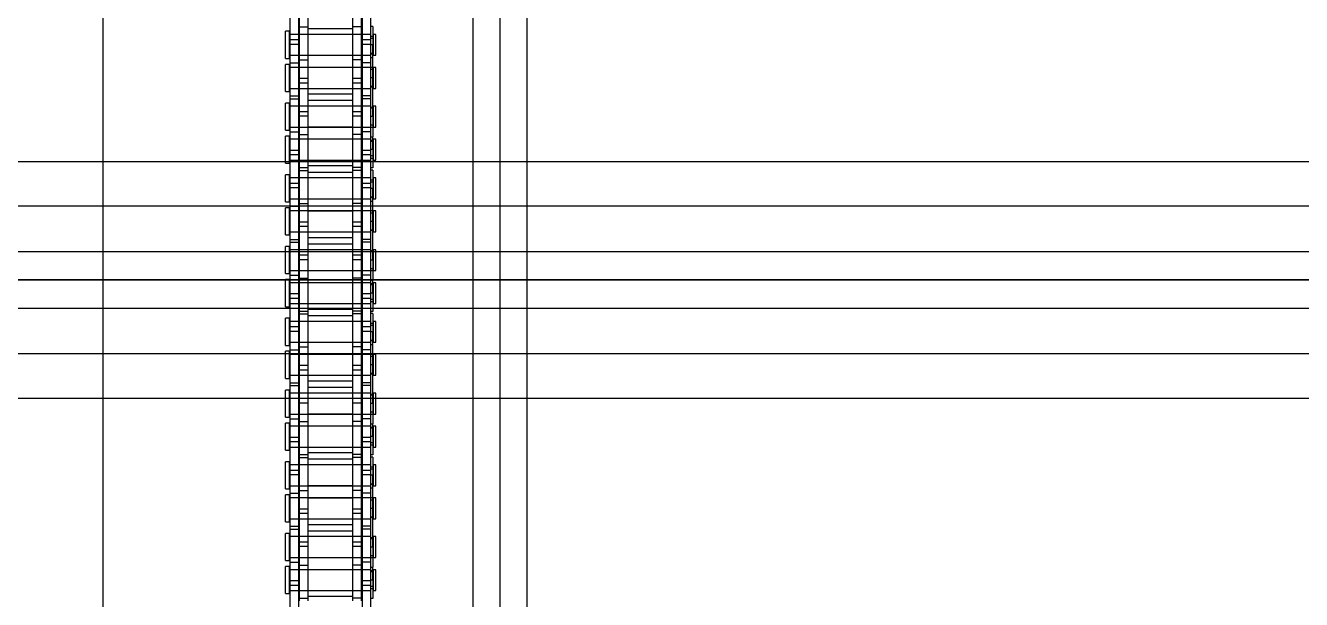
# Model space of a CAD drawing. Header units: metres. Extents: x 0 to 63075, y 0 to 44550.
# Drawn here: x 14516 to 14742, y 25496.3 to 25597.9 of the extents above; entities that cross this region are included whole.
import ezdxf

# ---------------------------------------------------------------- set-up
doc = ezdxf.new("R2010")
doc.units = ezdxf.units.M
doc.header["$LTSCALE"] = 75
for name, pattern in [('CENTER2', [28.575, 19.05, -3.175, 3.175, -3.175]), ('CENTERX2', [101.6, 63.5, -12.7, 12.7, -12.7]), ('HIDDEN2', [4.7625, 3.175, -1.5875])]:
    doc.linetypes.add(name, pattern=pattern)
for name, color, linetype in [('SC1', 7, 'CENTER2'), ('SDM', 7, 'Continuous'), ('SL1', 8, 'Continuous'), ('SL4', 4, 'Continuous'), ('ST1', 7, 'HIDDEN2')]:
    doc.layers.add(name, color=color, linetype=linetype)

# ---------------------------------------------------------------- blocks, each defined once
blk = doc.blocks.new('A$C29c634ac')
at = {"layer": 'SL1'}
for p, q in [((6036.96, 2905.47), (6752.53, 2905.47)), ((8210.01, 2897.52), (1148.01, 2897.52)), ((8210.01, 2897.52), (1148.01, 2897.52)), ((6742.75, 2889.47), (6030.51, 2889.47)), ((0, 2884.47), (12183.08, 2884.47)), ((12183.08, 2884.47), (5741.51, 2884.47)), ((6030.51, 2879.47), (6742.75, 2879.47)), ((8210.01, 2871.42), (1148.01, 2871.42)), ((8210.01, 2871.42), (1148.01, 2871.42)), ((6752.53, 2863.47), (6036.96, 2863.47))]:
    blk.add_line(p, q, dxfattribs=at)
blk = doc.blocks.new('A$Ca53c419a')
at = {"layer": 'SL4'}
for p, q in [((1009.76, 281.24), (2334.74, 281.24)), ((1009.76, 215.76), (2334.74, 215.76)), ((2334.74, 206.23), (1009.76, 206.23))]:
    blk.add_line(p, q, dxfattribs=at)
at = {"layer": 'ST1'}
for p, q in [((1067.53, 249), (1072.33, 249)), ((1067.53, 249), (1067.53, 248.34)), ((1072.33, 248.34), (1072.33, 249)), ((1073.38, 249), (1078.18, 249)), ((1073.38, 249), (1073.38, 248.34)), ((1078.18, 248.34), (1078.18, 249)), ((1080.23, 249), (1085.03, 249)), ((1080.23, 249), (1080.23, 248.34)), ((1085.03, 248.34), (1085.03, 249)), ((1086.08, 249), (1090.88, 249)), ((1086.08, 249), (1086.08, 248.34)), ((1090.88, 248.34), (1090.88, 249)), ((1092.93, 249), (1097.73, 249)), ((1092.93, 249), (1092.93, 248.34)), ((1097.73, 248.34), (1097.73, 249)), ((1098.78, 249), (1103.58, 249)), ((1098.78, 249), (1098.78, 248.34)), ((1103.58, 248.34), (1103.58, 249)), ((1105.63, 249), (1110.43, 249)), ((1105.63, 249), (1105.63, 248.34)), ((1110.43, 248.34), (1110.43, 249)), ((1111.48, 249), (1116.28, 249)), ((1111.48, 249), (1111.48, 248.34)), ((1116.28, 248.34), (1116.28, 249)), ((1118.33, 249), (1123.13, 249)), ((1118.33, 249), (1118.33, 248.34)), ((1123.13, 248.34), (1123.13, 249)), ((1124.18, 249), (1128.98, 249)), ((1124.18, 249), (1124.18, 248.34)), ((1128.98, 248.34), (1128.98, 249)), ((1131.03, 249), (1135.83, 249)), ((1131.03, 249), (1131.03, 248.34)), ((1135.83, 248.34), (1135.83, 249)), ((1136.88, 249), (1141.68, 249)), ((1136.88, 249), (1136.88, 248.34)), ((1141.68, 248.34), (1141.68, 249)), ((1143.73, 249), (1148.53, 249)), ((1143.73, 249), (1143.73, 248.34)), ((1148.53, 248.34), (1148.53, 249)), ((1149.58, 249), (1154.38, 249)), ((1149.58, 249), (1149.58, 248.34)), ((1154.38, 248.34), (1154.38, 249)), ((1156.43, 249), (1161.23, 249)), ((1156.43, 249), (1156.43, 248.34)), ((1161.23, 248.34), (1161.23, 249)), ((1162.28, 249), (1167.08, 249)), ((1162.28, 249), (1162.28, 248.34)), ((1167.08, 248.34), (1167.08, 249)), ((1059.9, 248.16), (1069, 248.16)), ((1059.9, 246.64), (1069, 246.64)), ((1066.25, 246.48), (1072.6, 246.48)), ((1066.75, 246.48), (1066.75, 244.96)), ((1072.33, 248.34), (1067.53, 248.34)), ((1068.08, 248.34), (1068.08, 233.84)), ((1068.08, 248.16), (1068.08, 246.64)), ((1068.08, 246.48), (1068.08, 244.96)), ((1069, 248.16), (1069.86, 248.16)), ((1069, 246.64), (1069, 248.16)), ((1069, 246.64), (1069.86, 246.64)), ((1069.86, 248.16), (1078.95, 248.16)), ((1069.86, 248.16), (1069.86, 246.64)), ((1069.86, 246.64), (1078.95, 246.64)), ((1071.77, 233.84), (1071.77, 248.34)), ((1071.77, 246.64), (1071.77, 248.16)), ((1071.77, 244.96), (1071.77, 246.48)), ((1072.6, 246.48), (1072.6, 244.96)), ((1072.6, 246.48), (1081.7, 246.48)), ((1073.1, 248.16), (1073.1, 246.64)), ((1078.18, 248.34), (1073.38, 248.34)), ((1073.93, 248.34), (1073.93, 233.84)), ((1073.93, 248.16), (1073.93, 246.64)), ((1073.93, 246.48), (1073.93, 244.96)), ((1075.85, 244.96), (1075.85, 246.48)), ((1076.71, 246.48), (1076.71, 244.96)), ((1077.62, 233.84), (1077.62, 248.34)), ((1077.62, 246.64), (1077.62, 248.16)), ((1077.62, 244.96), (1077.62, 246.48)), ((1078.95, 248.16), (1078.95, 246.64)), ((1078.95, 248.16), (1085.3, 248.16)), ((1078.95, 246.64), (1085.3, 246.64)), ((1079.45, 248.16), (1079.45, 246.64)), ((1085.03, 248.34), (1080.23, 248.34)), ((1080.78, 248.34), (1080.78, 233.84)), ((1080.78, 248.16), (1080.78, 246.64)), ((1080.78, 246.48), (1080.78, 244.96)), ((1081.7, 246.48), (1082.56, 246.48)), ((1081.7, 244.96), (1081.7, 246.48)), ((1082.56, 246.48), (1091.65, 246.48)), ((1082.56, 246.48), (1082.56, 244.96)), ((1084.47, 233.84), (1084.47, 248.34)), ((1084.47, 246.64), (1084.47, 248.16)), ((1084.47, 244.96), (1084.47, 246.48)), ((1085.3, 248.16), (1085.3, 246.64)), ((1085.3, 248.16), (1094.4, 248.16)), ((1085.3, 246.64), (1094.4, 246.64)), ((1085.8, 246.48), (1085.8, 244.96)), ((1090.88, 248.34), (1086.08, 248.34)), ((1086.63, 248.34), (1086.63, 233.84)), ((1086.63, 248.16), (1086.63, 246.64)), ((1086.63, 246.48), (1086.63, 244.96)), ((1088.55, 246.64), (1088.55, 248.16)), ((1089.41, 248.16), (1089.41, 246.64)), ((1090.32, 233.84), (1090.32, 248.34)), ((1090.32, 246.64), (1090.32, 248.16)), ((1090.32, 244.96), (1090.32, 246.48)), ((1091.65, 246.48), (1091.65, 244.96)), ((1091.65, 246.48), (1098, 246.48)), ((1092.15, 246.48), (1092.15, 244.96)), ((1097.73, 248.34), (1092.93, 248.34)), ((1093.48, 248.34), (1093.48, 233.84)), ((1093.48, 248.16), (1093.48, 246.64)), ((1093.48, 246.48), (1093.48, 244.96)), ((1094.4, 248.16), (1095.26, 248.16)), ((1094.4, 246.64), (1094.4, 248.16)), ((1094.4, 246.64), (1095.26, 246.64)), ((1095.26, 248.16), (1104.35, 248.16)), ((1095.26, 248.16), (1095.26, 246.64)), ((1095.26, 246.64), (1104.35, 246.64)), ((1097.17, 233.84), (1097.17, 248.34)), ((1097.17, 246.64), (1097.17, 248.16)), ((1097.17, 244.96), (1097.17, 246.48)), ((1098, 246.48), (1098, 244.96)), ((1098, 246.48), (1107.1, 246.48)), ((1098.5, 248.16), (1098.5, 246.64)), ((1103.58, 248.34), (1098.78, 248.34)), ((1099.33, 248.34), (1099.33, 233.84)), ((1099.33, 248.16), (1099.33, 246.64)), ((1099.33, 246.48), (1099.33, 244.96)), ((1101.25, 244.96), (1101.25, 246.48)), ((1102.11, 246.48), (1102.11, 244.96)), ((1103.02, 233.84), (1103.02, 248.34)), ((1103.02, 246.64), (1103.02, 248.16)), ((1103.02, 244.96), (1103.02, 246.48)), ((1104.35, 248.16), (1104.35, 246.64)), ((1104.35, 248.16), (1110.7, 248.16)), ((1104.35, 246.64), (1110.7, 246.64)), ((1104.85, 248.16), (1104.85, 246.64)), ((1110.43, 248.34), (1105.63, 248.34)), ((1106.18, 248.34), (1106.18, 233.84)), ((1106.18, 248.16), (1106.18, 246.64)), ((1106.18, 246.48), (1106.18, 244.96)), ((1107.1, 246.48), (1107.96, 246.48)), ((1107.1, 244.96), (1107.1, 246.48)), ((1107.96, 246.48), (1117.05, 246.48)), ((1107.96, 246.48), (1107.96, 244.96)), ((1109.87, 233.84), (1109.87, 248.34)), ((1109.87, 246.64), (1109.87, 248.16)), ((1109.87, 244.96), (1109.87, 246.48)), ((1110.7, 248.16), (1110.7, 246.64)), ((1110.7, 248.16), (1119.8, 248.16)), ((1110.7, 246.64), (1119.8, 246.64)), ((1111.2, 246.48), (1111.2, 244.96)), ((1116.28, 248.34), (1111.48, 248.34)), ((1112.03, 248.34), (1112.03, 233.84)), ((1112.03, 248.16), (1112.03, 246.64)), ((1112.03, 246.48), (1112.03, 244.96)), ((1113.95, 246.64), (1113.95, 248.16)), ((1114.81, 248.16), (1114.81, 246.64)), ((1115.72, 233.84), (1115.72, 248.34)), ((1115.72, 246.64), (1115.72, 248.16)), ((1115.72, 244.96), (1115.72, 246.48)), ((1117.05, 246.48), (1117.05, 244.96)), ((1117.05, 246.48), (1123.4, 246.48)), ((1117.55, 246.48), (1117.55, 244.96)), ((1123.13, 248.34), (1118.33, 248.34)), ((1118.88, 248.34), (1118.88, 233.84)), ((1118.88, 248.16), (1118.88, 246.64)), ((1118.88, 246.48), (1118.88, 244.96)), ((1119.8, 248.16), (1120.66, 248.16)), ((1119.8, 246.64), (1119.8, 248.16)), ((1119.8, 246.64), (1120.66, 246.64)), ((1120.66, 248.16), (1129.75, 248.16)), ((1120.66, 248.16), (1120.66, 246.64)), ((1120.66, 246.64), (1129.75, 246.64)), ((1122.57, 233.84), (1122.57, 248.34)), ((1122.57, 246.64), (1122.57, 248.16)), ((1122.57, 244.96), (1122.57, 246.48)), ((1123.4, 246.48), (1123.4, 244.96)), ((1123.4, 246.48), (1132.5, 246.48)), ((1123.9, 248.16), (1123.9, 246.64)), ((1128.98, 248.34), (1124.18, 248.34)), ((1124.73, 248.34), (1124.73, 233.84)), ((1124.73, 248.16), (1124.73, 246.64)), ((1124.73, 246.48), (1124.73, 244.96)), ((1126.65, 244.96), (1126.65, 246.48)), ((1127.51, 246.48), (1127.51, 244.96)), ((1128.42, 233.84), (1128.42, 248.34)), ((1128.42, 246.64), (1128.42, 248.16)), ((1128.42, 244.96), (1128.42, 246.48)), ((1129.75, 248.16), (1129.75, 246.64)), ((1129.75, 248.16), (1136.1, 248.16)), ((1129.75, 246.64), (1136.1, 246.64)), ((1130.25, 248.16), (1130.25, 246.64)), ((1135.83, 248.34), (1131.03, 248.34)), ((1131.58, 248.34), (1131.58, 233.84)), ((1131.58, 248.16), (1131.58, 246.64)), ((1131.58, 246.48), (1131.58, 244.96)), ((1132.5, 246.48), (1133.36, 246.48)), ((1132.5, 244.96), (1132.5, 246.48)), ((1133.36, 246.48), (1142.45, 246.48)), ((1133.36, 246.48), (1133.36, 244.96)), ((1135.27, 233.84), (1135.27, 248.34)), ((1135.27, 246.64), (1135.27, 248.16)), ((1135.27, 244.96), (1135.27, 246.48)), ((1136.1, 248.16), (1136.1, 246.64)), ((1136.1, 248.16), (1145.2, 248.16)), ((1136.1, 246.64), (1145.2, 246.64)), ((1136.6, 246.48), (1136.6, 244.96)), ((1141.68, 248.34), (1136.88, 248.34)), ((1137.43, 248.34), (1137.43, 233.84)), ((1137.43, 248.16), (1137.43, 246.64)), ((1137.43, 246.48), (1137.43, 244.96)), ((1139.35, 246.64), (1139.35, 248.16)), ((1140.21, 248.16), (1140.21, 246.64)), ((1141.12, 233.84), (1141.12, 248.34)), ((1141.12, 246.64), (1141.12, 248.16)), ((1141.12, 244.96), (1141.12, 246.48)), ((1142.45, 246.48), (1142.45, 244.96)), ((1142.45, 246.48), (1148.8, 246.48)), ((1142.95, 246.48), (1142.95, 244.96)), ((1148.53, 248.34), (1143.73, 248.34)), ((1144.28, 248.34), (1144.28, 233.84)), ((1144.28, 248.16), (1144.28, 246.64)), ((1144.28, 246.48), (1144.28, 244.96)), ((1145.2, 248.16), (1146.06, 248.16)), ((1145.2, 246.64), (1145.2, 248.16)), ((1145.2, 246.64), (1146.06, 246.64)), ((1146.06, 248.16), (1155.15, 248.16)), ((1146.06, 248.16), (1146.06, 246.64)), ((1146.06, 246.64), (1155.15, 246.64)), ((1147.97, 233.84), (1147.97, 248.34)), ((1147.97, 246.64), (1147.97, 248.16)), ((1147.97, 244.96), (1147.97, 246.48)), ((1148.8, 246.48), (1148.8, 244.96)), ((1148.8, 246.48), (1157.9, 246.48)), ((1149.3, 248.16), (1149.3, 246.64)), ((1154.38, 248.34), (1149.58, 248.34)), ((1150.13, 248.34), (1150.13, 233.84)), ((1150.13, 248.16), (1150.13, 246.64)), ((1150.13, 246.48), (1150.13, 244.96)), ((1152.05, 244.96), (1152.05, 246.48)), ((1152.91, 246.48), (1152.91, 244.96)), ((1153.82, 233.84), (1153.82, 248.34)), ((1153.82, 246.64), (1153.82, 248.16)), ((1153.82, 244.96), (1153.82, 246.48)), ((1155.15, 248.16), (1155.15, 246.64)), ((1155.15, 248.16), (1161.5, 248.16)), ((1155.15, 246.64), (1161.5, 246.64)), ((1155.65, 248.16), (1155.65, 246.64)), ((1161.23, 248.34), (1156.43, 248.34)), ((1156.98, 248.34), (1156.98, 233.84)), ((1156.98, 248.16), (1156.98, 246.64)), ((1156.98, 246.48), (1156.98, 244.96)), ((1157.9, 246.48), (1158.76, 246.48)), ((1157.9, 244.96), (1157.9, 246.48)), ((1158.76, 246.48), (1167.85, 246.48)), ((1158.76, 246.48), (1158.76, 244.96)), ((1160.67, 233.84), (1160.67, 248.34)), ((1160.67, 246.64), (1160.67, 248.16)), ((1160.67, 244.96), (1160.67, 246.48)), ((1161.5, 248.16), (1161.5, 246.64)), ((1161.5, 248.16), (1170.6, 248.16)), ((1161.5, 246.64), (1170.6, 246.64)), ((1162, 246.48), (1162, 244.96)), ((1167.08, 248.34), (1162.28, 248.34)), ((1162.83, 248.34), (1162.83, 233.84)), ((1162.83, 248.16), (1162.83, 246.64)), ((1162.83, 246.48), (1162.83, 244.96)), ((1164.75, 246.64), (1164.75, 248.16)), ((1165.61, 248.16), (1165.61, 246.64)), ((1166.52, 233.84), (1166.52, 248.34)), ((1166.52, 246.64), (1166.52, 248.16)), ((1166.52, 244.96), (1166.52, 246.48)), ((1167.85, 246.48), (1167.85, 244.96)), ((1167.85, 246.48), (1174.2, 246.48)), ((1066.25, 244.96), (1072.6, 244.96)), ((1067.04, 237.03), (1067.04, 244.96)), ((1068.08, 244.96), (1068.08, 237.03)), ((1071.77, 237.03), (1071.77, 244.96)), ((1071.82, 244.96), (1071.82, 237.03)), ((1072.6, 244.96), (1081.7, 244.96)), ((1073.89, 237.03), (1073.89, 244.96)), ((1073.93, 244.96), (1073.93, 237.03)), ((1077.62, 237.03), (1077.62, 244.96)), ((1078.67, 244.96), (1078.67, 237.03)), ((1079.74, 237.03), (1079.74, 244.96)), ((1080.78, 244.96), (1080.78, 237.03)), ((1081.7, 244.96), (1082.56, 244.96)), ((1082.56, 244.96), (1091.65, 244.96)), ((1084.47, 237.03), (1084.47, 244.96)), ((1084.52, 244.96), (1084.52, 237.03)), ((1086.59, 237.03), (1086.59, 244.96)), ((1086.63, 244.96), (1086.63, 237.03)), ((1090.32, 237.03), (1090.32, 244.96)), ((1091.37, 244.96), (1091.37, 237.03)), ((1091.65, 244.96), (1098, 244.96)), ((1092.44, 237.03), (1092.44, 244.96)), ((1093.48, 244.96), (1093.48, 237.03)), ((1097.17, 237.03), (1097.17, 244.96)), ((1097.22, 244.96), (1097.22, 237.03)), ((1098, 244.96), (1107.1, 244.96)), ((1099.29, 237.03), (1099.29, 244.96)), ((1099.33, 244.96), (1099.33, 237.03)), ((1103.02, 237.03), (1103.02, 244.96)), ((1104.07, 244.96), (1104.07, 237.03)), ((1105.14, 237.03), (1105.14, 244.96)), ((1106.18, 244.96), (1106.18, 237.03)), ((1107.1, 244.96), (1107.96, 244.96)), ((1107.96, 244.96), (1117.05, 244.96)), ((1109.87, 237.03), (1109.87, 244.96)), ((1109.92, 244.96), (1109.92, 237.03)), ((1111.99, 237.03), (1111.99, 244.96)), ((1112.03, 244.96), (1112.03, 237.03)), ((1115.72, 237.03), (1115.72, 244.96)), ((1116.77, 244.96), (1116.77, 237.03)), ((1117.05, 244.96), (1123.4, 244.96)), ((1117.84, 237.03), (1117.84, 244.96)), ((1118.88, 244.96), (1118.88, 237.03)), ((1122.57, 237.03), (1122.57, 244.96)), ((1122.62, 244.96), (1122.62, 237.03)), ((1123.4, 244.96), (1132.5, 244.96)), ((1124.69, 237.03), (1124.69, 244.96)), ((1124.73, 244.96), (1124.73, 237.03)), ((1128.42, 237.03), (1128.42, 244.96)), ((1129.47, 244.96), (1129.47, 237.03)), ((1130.54, 237.03), (1130.54, 244.96)), ((1131.58, 244.96), (1131.58, 237.03)), ((1132.5, 244.96), (1133.36, 244.96)), ((1133.36, 244.96), (1142.45, 244.96)), ((1135.27, 237.03), (1135.27, 244.96)), ((1135.32, 244.96), (1135.32, 237.03)), ((1137.39, 237.03), (1137.39, 244.96)), ((1137.43, 244.96), (1137.43, 237.03)), ((1141.12, 237.03), (1141.12, 244.96)), ((1142.17, 244.96), (1142.17, 237.03)), ((1142.45, 244.96), (1148.8, 244.96)), ((1143.24, 237.03), (1143.24, 244.96)), ((1144.28, 244.96), (1144.28, 237.03)), ((1147.97, 237.03), (1147.97, 244.96)), ((1148.02, 244.96), (1148.02, 237.03)), ((1148.8, 244.96), (1157.9, 244.96)), ((1150.09, 237.03), (1150.09, 244.96)), ((1150.13, 244.96), (1150.13, 237.03)), ((1153.82, 237.03), (1153.82, 244.96)), ((1154.87, 244.96), (1154.87, 237.03)), ((1155.94, 237.03), (1155.94, 244.96)), ((1156.98, 244.96), (1156.98, 237.03)), ((1157.9, 244.96), (1158.76, 244.96)), ((1158.76, 244.96), (1167.85, 244.96)), ((1160.67, 237.03), (1160.67, 244.96)), ((1160.72, 244.96), (1160.72, 237.03)), ((1162.79, 237.03), (1162.79, 244.96)), ((1162.83, 244.96), (1162.83, 237.03)), ((1166.52, 237.03), (1166.52, 244.96)), ((1167.57, 244.96), (1167.57, 237.03)), ((1167.85, 244.96), (1174.2, 244.96)), ((1059.9, 235.36), (1069, 235.36)), ((1066.25, 237.03), (1072.6, 237.03)), ((1066.25, 235.51), (1072.6, 235.51)), ((1066.75, 235.51), (1066.75, 237.03)), ((1068.08, 237.03), (1068.08, 235.51)), ((1068.08, 235.36), (1068.08, 233.84)), ((1069, 235.36), (1069.86, 235.36)), ((1069, 233.84), (1069, 235.36)), ((1069.86, 235.36), (1078.95, 235.36)), ((1069.86, 235.36), (1069.86, 233.84)), ((1071.77, 235.51), (1071.77, 237.03)), ((1071.77, 233.84), (1071.77, 235.36)), ((1072.6, 235.51), (1072.6, 237.03)), ((1072.6, 237.03), (1081.7, 237.03)), ((1072.6, 235.51), (1081.7, 235.51)), ((1073.1, 233.84), (1073.1, 235.36)), ((1073.93, 237.03), (1073.93, 235.51)), ((1073.93, 235.36), (1073.93, 233.51)), ((1075.85, 235.51), (1075.85, 237.03)), ((1076.71, 237.03), (1076.71, 235.51)), ((1077.62, 235.51), (1077.62, 237.03)), ((1077.62, 233.84), (1077.62, 235.36)), ((1078.95, 233.84), (1078.95, 235.36)), ((1078.95, 235.36), (1085.3, 235.36)), ((1079.45, 233.84), (1079.45, 235.36)), ((1080.78, 237.03), (1080.78, 235.51)), ((1080.78, 235.36), (1080.78, 233.84)), ((1081.7, 237.03), (1082.56, 237.03)), ((1081.7, 235.51), (1081.7, 237.03)), ((1081.7, 235.51), (1082.56, 235.51)), ((1082.56, 237.03), (1091.65, 237.03)), ((1082.56, 237.03), (1082.56, 235.51)), ((1082.56, 235.51), (1091.65, 235.51)), ((1084.47, 235.51), (1084.47, 237.03)), ((1084.47, 233.51), (1084.47, 235.36)), ((1085.3, 233.84), (1085.3, 235.36)), ((1085.3, 235.36), (1094.4, 235.36)), ((1085.8, 235.51), (1085.8, 237.03)), ((1086.63, 237.03), (1086.63, 235.51)), ((1086.63, 235.36), (1086.63, 233.84)), ((1088.55, 233.84), (1088.55, 235.36)), ((1089.41, 235.36), (1089.41, 233.84)), ((1090.32, 235.51), (1090.32, 237.03)), ((1090.32, 233.84), (1090.32, 235.36)), ((1091.65, 235.51), (1091.65, 237.03)), ((1091.65, 237.03), (1098, 237.03)), ((1091.65, 235.51), (1098, 235.51)), ((1092.15, 235.51), (1092.15, 237.03)), ((1093.48, 237.03), (1093.48, 235.51)), ((1093.48, 235.36), (1093.48, 233.84)), ((1094.4, 235.36), (1095.26, 235.36)), ((1094.4, 233.84), (1094.4, 235.36)), ((1095.26, 235.36), (1104.35, 235.36)), ((1095.26, 235.36), (1095.26, 233.84)), ((1097.17, 235.51), (1097.17, 237.03)), ((1097.17, 233.84), (1097.17, 235.36)), ((1098, 235.51), (1098, 237.03)), ((1098, 237.03), (1107.1, 237.03)), ((1098, 235.51), (1107.1, 235.51)), ((1098.5, 233.84), (1098.5, 235.36)), ((1099.33, 237.03), (1099.33, 235.51)), ((1099.33, 235.36), (1099.33, 233.51)), ((1101.25, 235.51), (1101.25, 237.03)), ((1102.11, 237.03), (1102.11, 235.51)), ((1103.02, 235.51), (1103.02, 237.03)), ((1103.02, 233.84), (1103.02, 235.36)), ((1104.35, 233.84), (1104.35, 235.36)), ((1104.35, 235.36), (1110.7, 235.36)), ((1104.85, 233.84), (1104.85, 235.36)), ((1106.18, 237.03), (1106.18, 235.51)), ((1106.18, 235.36), (1106.18, 233.84)), ((1107.1, 237.03), (1107.96, 237.03)), ((1107.1, 235.51), (1107.1, 237.03)), ((1107.1, 235.51), (1107.96, 235.51)), ((1107.96, 237.03), (1117.05, 237.03)), ((1107.96, 237.03), (1107.96, 235.51)), ((1107.96, 235.51), (1117.05, 235.51)), ((1109.87, 235.51), (1109.87, 237.03)), ((1109.87, 233.51), (1109.87, 235.36)), ((1110.7, 233.84), (1110.7, 235.36)), ((1110.7, 235.36), (1119.8, 235.36)), ((1111.2, 235.51), (1111.2, 237.03)), ((1112.03, 237.03), (1112.03, 235.51)), ((1112.03, 235.36), (1112.03, 233.84)), ((1113.95, 233.84), (1113.95, 235.36)), ((1114.81, 235.36), (1114.81, 233.84)), ((1115.72, 235.51), (1115.72, 237.03)), ((1115.72, 233.84), (1115.72, 235.36)), ((1117.05, 235.51), (1117.05, 237.03)), ((1117.05, 237.03), (1123.4, 237.03)), ((1117.05, 235.51), (1123.4, 235.51)), ((1117.55, 235.51), (1117.55, 237.03)), ((1118.88, 237.03), (1118.88, 235.51)), ((1118.88, 235.36), (1118.88, 233.84)), ((1119.8, 235.36), (1120.66, 235.36)), ((1119.8, 233.84), (1119.8, 235.36)), ((1120.66, 235.36), (1129.75, 235.36)), ((1120.66, 235.36), (1120.66, 233.84)), ((1122.57, 235.51), (1122.57, 237.03)), ((1122.57, 233.84), (1122.57, 235.36)), ((1123.4, 235.51), (1123.4, 237.03)), ((1123.4, 237.03), (1132.5, 237.03)), ((1123.4, 235.51), (1132.5, 235.51)), ((1123.9, 233.84), (1123.9, 235.36)), ((1124.73, 237.03), (1124.73, 235.51)), ((1124.73, 235.36), (1124.73, 233.51)), ((1126.65, 235.51), (1126.65, 237.03)), ((1127.51, 237.03), (1127.51, 235.51)), ((1128.42, 235.51), (1128.42, 237.03)), ((1128.42, 233.84), (1128.42, 235.36)), ((1129.75, 233.84), (1129.75, 235.36)), ((1129.75, 235.36), (1136.1, 235.36)), ((1130.25, 233.84), (1130.25, 235.36)), ((1131.58, 237.03), (1131.58, 235.51)), ((1131.58, 235.36), (1131.58, 233.84)), ((1132.5, 237.03), (1133.36, 237.03)), ((1132.5, 235.51), (1132.5, 237.03)), ((1132.5, 235.51), (1133.36, 235.51)), ((1133.36, 237.03), (1142.45, 237.03)), ((1133.36, 237.03), (1133.36, 235.51)), ((1133.36, 235.51), (1142.45, 235.51)), ((1135.27, 235.51), (1135.27, 237.03)), ((1135.27, 233.51), (1135.27, 235.36)), ((1136.1, 233.84), (1136.1, 235.36)), ((1136.1, 235.36), (1145.2, 235.36)), ((1136.6, 235.51), (1136.6, 237.03)), ((1137.43, 237.03), (1137.43, 235.51)), ((1137.43, 235.36), (1137.43, 233.84)), ((1139.35, 233.84), (1139.35, 235.36)), ((1140.21, 235.36), (1140.21, 233.84)), ((1141.12, 235.51), (1141.12, 237.03)), ((1141.12, 233.84), (1141.12, 235.36)), ((1142.45, 235.51), (1142.45, 237.03)), ((1142.45, 237.03), (1148.8, 237.03)), ((1142.45, 235.51), (1148.8, 235.51)), ((1142.95, 235.51), (1142.95, 237.03)), ((1144.28, 237.03), (1144.28, 235.51)), ((1144.28, 235.36), (1144.28, 233.84)), ((1145.2, 235.36), (1146.06, 235.36)), ((1145.2, 233.84), (1145.2, 235.36)), ((1146.06, 235.36), (1155.15, 235.36)), ((1146.06, 235.36), (1146.06, 233.84)), ((1147.97, 235.51), (1147.97, 237.03)), ((1147.97, 233.84), (1147.97, 235.36)), ((1148.8, 235.51), (1148.8, 237.03)), ((1148.8, 237.03), (1157.9, 237.03)), ((1148.8, 235.51), (1157.9, 235.51)), ((1149.3, 233.84), (1149.3, 235.36)), ((1150.13, 237.03), (1150.13, 235.51)), ((1150.13, 235.36), (1150.13, 233.51)), ((1152.05, 235.51), (1152.05, 237.03)), ((1152.91, 237.03), (1152.91, 235.51)), ((1153.82, 235.51), (1153.82, 237.03)), ((1153.82, 233.84), (1153.82, 235.36)), ((1155.15, 233.84), (1155.15, 235.36)), ((1155.15, 235.36), (1161.5, 235.36)), ((1155.65, 233.84), (1155.65, 235.36)), ((1156.98, 237.03), (1156.98, 235.51)), ((1156.98, 235.36), (1156.98, 233.84)), ((1157.9, 237.03), (1158.76, 237.03)), ((1157.9, 235.51), (1157.9, 237.03)), ((1157.9, 235.51), (1158.76, 235.51)), ((1158.76, 237.03), (1167.85, 237.03)), ((1158.76, 237.03), (1158.76, 235.51)), ((1158.76, 235.51), (1167.85, 235.51)), ((1160.67, 235.51), (1160.67, 237.03)), ((1160.67, 233.51), (1160.67, 235.36)), ((1161.5, 233.84), (1161.5, 235.36)), ((1161.5, 235.36), (1170.6, 235.36)), ((1162, 235.51), (1162, 237.03)), ((1162.83, 237.03), (1162.83, 235.51)), ((1162.83, 235.36), (1162.83, 233.84)), ((1164.75, 233.84), (1164.75, 235.36)), ((1165.61, 235.36), (1165.61, 233.84)), ((1166.52, 235.51), (1166.52, 237.03)), ((1166.52, 233.84), (1166.52, 235.36)), ((1167.85, 235.51), (1167.85, 237.03)), ((1167.85, 237.03), (1174.2, 237.03)), ((1167.85, 235.51), (1174.2, 235.51)), ((1059.9, 233.84), (1069, 233.84)), ((1066.7, 233.51), (1066.7, 233.84)), ((1069.93, 233.51), (1066.7, 233.51)), ((1071.77, 233.47), (1068.08, 233.47)), ((1068.08, 233.47), (1068.08, 233)), ((1068.08, 233), (1071.77, 233)), ((1068.45, 233.84), (1068.45, 233.47)), ((1068.82, 233.51), (1068.82, 233.84)), ((1069, 233.84), (1069.86, 233.84)), ((1069.86, 233.84), (1078.95, 233.84)), ((1069.93, 233.51), (1069.93, 233.84)), ((1069.93, 233.51), (1072.22, 233.51)), ((1071.4, 233.47), (1071.4, 233.84)), ((1071.55, 233.51), (1071.55, 233.84)), ((1071.77, 233), (1071.77, 233.47)), ((1072.22, 233.84), (1072.22, 233.51)), ((1075.78, 233.51), (1072.22, 233.51)), ((1077.62, 233.47), (1073.93, 233.47)), ((1073.93, 233.47), (1073.93, 233)), ((1073.93, 233), (1077.62, 233)), ((1074.3, 233.84), (1074.3, 233.47)), ((1075.78, 233.51), (1075.78, 233.84)), ((1075.78, 233.51), (1088.48, 233.51)), ((1077.25, 233.47), (1077.25, 233.84)), ((1077.4, 233.51), (1077.4, 233.84)), ((1077.62, 233), (1077.62, 233.47)), ((1078.95, 233.84), (1085.3, 233.84)), ((1084.47, 233.47), (1080.78, 233.47)), ((1080.78, 233.47), (1080.78, 233)), ((1080.78, 233), (1084.47, 233)), ((1081.01, 233.51), (1081.01, 233.84)), ((1081.15, 233.84), (1081.15, 233.47)), ((1082.63, 233.51), (1082.63, 233.84)), ((1084.1, 233.47), (1084.1, 233.84)), ((1084.47, 233), (1084.47, 233.47)), ((1085.3, 233.84), (1094.4, 233.84)), ((1086.18, 233.51), (1086.18, 233.84)), ((1090.32, 233.47), (1086.63, 233.47)), ((1086.63, 233.47), (1086.63, 233)), ((1086.63, 233), (1090.32, 233)), ((1086.86, 233.51), (1086.86, 233.84)), ((1087, 233.84), (1087, 233.47)), ((1088.48, 233.51), (1088.48, 233.84)), ((1091.71, 233.51), (1088.48, 233.51)), ((1089.58, 233.51), (1089.58, 233.84)), ((1089.95, 233.47), (1089.95, 233.84)), ((1090.32, 233), (1090.32, 233.47)), ((1091.71, 233.51), (1091.71, 233.84)), ((1092.1, 233.51), (1092.1, 233.84)), ((1095.33, 233.51), (1092.1, 233.51)), ((1097.17, 233.47), (1093.48, 233.47)), ((1093.48, 233.47), (1093.48, 233)), ((1093.48, 233), (1097.17, 233)), ((1093.85, 233.84), (1093.85, 233.47)), ((1094.22, 233.51), (1094.22, 233.84)), ((1094.4, 233.84), (1095.26, 233.84)), ((1095.26, 233.84), (1104.35, 233.84)), ((1095.33, 233.51), (1095.33, 233.84)), ((1095.33, 233.51), (1097.62, 233.51)), ((1096.8, 233.47), (1096.8, 233.84)), ((1096.95, 233.51), (1096.95, 233.84)), ((1097.17, 233), (1097.17, 233.47)), ((1097.62, 233.84), (1097.62, 233.51)), ((1101.18, 233.51), (1097.62, 233.51)), ((1103.02, 233.47), (1099.33, 233.47)), ((1099.33, 233.47), (1099.33, 233)), ((1099.33, 233), (1103.02, 233)), ((1099.7, 233.84), (1099.7, 233.47)), ((1101.18, 233.51), (1101.18, 233.84)), ((1101.18, 233.51), (1113.88, 233.51)), ((1102.65, 233.47), (1102.65, 233.84)), ((1102.8, 233.51), (1102.8, 233.84)), ((1103.02, 233), (1103.02, 233.47)), ((1104.35, 233.84), (1110.7, 233.84)), ((1109.87, 233.47), (1106.18, 233.47)), ((1106.18, 233.47), (1106.18, 233)), ((1106.18, 233), (1109.87, 233)), ((1106.41, 233.51), (1106.41, 233.84)), ((1106.55, 233.84), (1106.55, 233.47)), ((1108.03, 233.51), (1108.03, 233.84)), ((1109.5, 233.47), (1109.5, 233.84)), ((1109.87, 233), (1109.87, 233.47)), ((1110.7, 233.84), (1119.8, 233.84)), ((1111.58, 233.51), (1111.58, 233.84)), ((1115.72, 233.47), (1112.03, 233.47)), ((1112.03, 233.47), (1112.03, 233)), ((1112.03, 233), (1115.72, 233)), ((1112.26, 233.51), (1112.26, 233.84)), ((1112.4, 233.84), (1112.4, 233.47)), ((1113.88, 233.51), (1113.88, 233.84)), ((1117.11, 233.51), (1113.88, 233.51)), ((1114.98, 233.51), (1114.98, 233.84)), ((1115.35, 233.47), (1115.35, 233.84)), ((1115.72, 233), (1115.72, 233.47)), ((1117.11, 233.51), (1117.11, 233.84)), ((1117.5, 233.51), (1117.5, 233.84)), ((1120.73, 233.51), (1117.5, 233.51)), ((1122.57, 233.47), (1118.88, 233.47)), ((1118.88, 233.47), (1118.88, 233)), ((1118.88, 233), (1122.57, 233)), ((1119.25, 233.84), (1119.25, 233.47)), ((1119.62, 233.51), (1119.62, 233.84)), ((1119.8, 233.84), (1120.66, 233.84)), ((1120.66, 233.84), (1129.75, 233.84)), ((1120.73, 233.51), (1120.73, 233.84)), ((1120.73, 233.51), (1123.02, 233.51)), ((1122.2, 233.47), (1122.2, 233.84)), ((1122.35, 233.51), (1122.35, 233.84)), ((1122.57, 233), (1122.57, 233.47)), ((1123.02, 233.84), (1123.02, 233.51)), ((1126.58, 233.51), (1123.02, 233.51)), ((1128.42, 233.47), (1124.73, 233.47)), ((1124.73, 233.47), (1124.73, 233)), ((1124.73, 233), (1128.42, 233)), ((1125.1, 233.84), (1125.1, 233.47)), ((1126.58, 233.51), (1126.58, 233.84)), ((1126.58, 233.51), (1139.28, 233.51)), ((1128.05, 233.47), (1128.05, 233.84)), ((1128.2, 233.51), (1128.2, 233.84)), ((1128.42, 233), (1128.42, 233.47)), ((1129.75, 233.84), (1136.1, 233.84)), ((1135.27, 233.47), (1131.58, 233.47)), ((1131.58, 233.47), (1131.58, 233)), ((1131.58, 233), (1135.27, 233)), ((1131.81, 233.51), (1131.81, 233.84)), ((1131.95, 233.84), (1131.95, 233.47)), ((1133.43, 233.51), (1133.43, 233.84)), ((1134.9, 233.47), (1134.9, 233.84)), ((1135.27, 233), (1135.27, 233.47)), ((1136.1, 233.84), (1145.2, 233.84)), ((1136.98, 233.51), (1136.98, 233.84)), ((1141.12, 233.47), (1137.43, 233.47)), ((1137.43, 233.47), (1137.43, 233)), ((1137.43, 233), (1141.12, 233)), ((1137.66, 233.51), (1137.66, 233.84)), ((1137.8, 233.84), (1137.8, 233.47)), ((1139.28, 233.51), (1139.28, 233.84)), ((1142.51, 233.51), (1139.28, 233.51)), ((1140.38, 233.51), (1140.38, 233.84)), ((1140.75, 233.47), (1140.75, 233.84)), ((1141.12, 233), (1141.12, 233.47)), ((1142.51, 233.51), (1142.51, 233.84)), ((1142.9, 233.51), (1142.9, 233.84)), ((1146.13, 233.51), (1142.9, 233.51)), ((1147.97, 233.47), (1144.28, 233.47)), ((1144.28, 233.47), (1144.28, 233)), ((1144.28, 233), (1147.97, 233)), ((1144.65, 233.84), (1144.65, 233.47)), ((1145.02, 233.51), (1145.02, 233.84)), ((1145.2, 233.84), (1146.06, 233.84)), ((1146.06, 233.84), (1155.15, 233.84)), ((1146.13, 233.51), (1146.13, 233.84)), ((1146.13, 233.51), (1148.42, 233.51)), ((1147.6, 233.47), (1147.6, 233.84)), ((1147.75, 233.51), (1147.75, 233.84)), ((1147.97, 233), (1147.97, 233.47)), ((1148.42, 233.84), (1148.42, 233.51)), ((1151.98, 233.51), (1148.42, 233.51)), ((1153.82, 233.47), (1150.13, 233.47)), ((1150.13, 233.47), (1150.13, 233)), ((1150.13, 233), (1153.82, 233)), ((1150.5, 233.84), (1150.5, 233.47)), ((1151.98, 233.51), (1151.98, 233.84)), ((1151.98, 233.51), (1164.68, 233.51)), ((1153.45, 233.47), (1153.45, 233.84)), ((1153.6, 233.51), (1153.6, 233.84)), ((1153.82, 233), (1153.82, 233.47)), ((1155.15, 233.84), (1161.5, 233.84)), ((1160.67, 233.47), (1156.98, 233.47)), ((1156.98, 233.47), (1156.98, 233)), ((1156.98, 233), (1160.67, 233)), ((1157.21, 233.51), (1157.21, 233.84)), ((1157.35, 233.84), (1157.35, 233.47)), ((1158.83, 233.51), (1158.83, 233.84)), ((1160.3, 233.47), (1160.3, 233.84)), ((1160.67, 233), (1160.67, 233.47)), ((1161.5, 233.84), (1170.6, 233.84)), ((1162.38, 233.51), (1162.38, 233.84)), ((1166.52, 233.47), (1162.83, 233.47)), ((1162.83, 233.47), (1162.83, 233)), ((1162.83, 233), (1166.52, 233)), ((1163.06, 233.51), (1163.06, 233.84)), ((1163.2, 233.84), (1163.2, 233.47)), ((1164.68, 233.51), (1164.68, 233.84)), ((1167.91, 233.51), (1164.68, 233.51)), ((1165.78, 233.51), (1165.78, 233.84)), ((1166.15, 233.47), (1166.15, 233.84)), ((1166.52, 233), (1166.52, 233.47)), ((1167.91, 233.51), (1167.91, 233.84)), ((1009.76, 215.76), (2334.74, 215.76)), ((2334.74, 211), (1009.76, 211))]:
    blk.add_line(p, q, dxfattribs=at)

msp = doc.modelspace()

# ---------------------------------------------------------------- linework, layer by layer
at = {"layer": 'SC1', "color": 7, "linetype": 'CENTERX2', "lineweight": 9}
msp.add_line((21442.59, 25552.88), (5680.38, 25552.88), dxfattribs=at)

# ---------------------------------------------------------------- block references
at = {"layer": 'SDM'}
msp.add_blockref('A$C29c634ac', (8259.51, 22668.36), dxfattribs=at)
at = {"layer": 'SDM', "rotation": 90}
msp.add_blockref('A$Ca53c419a', (14811.03, 24429.77), dxfattribs=at)

doc.saveas('drawing.dxf')
